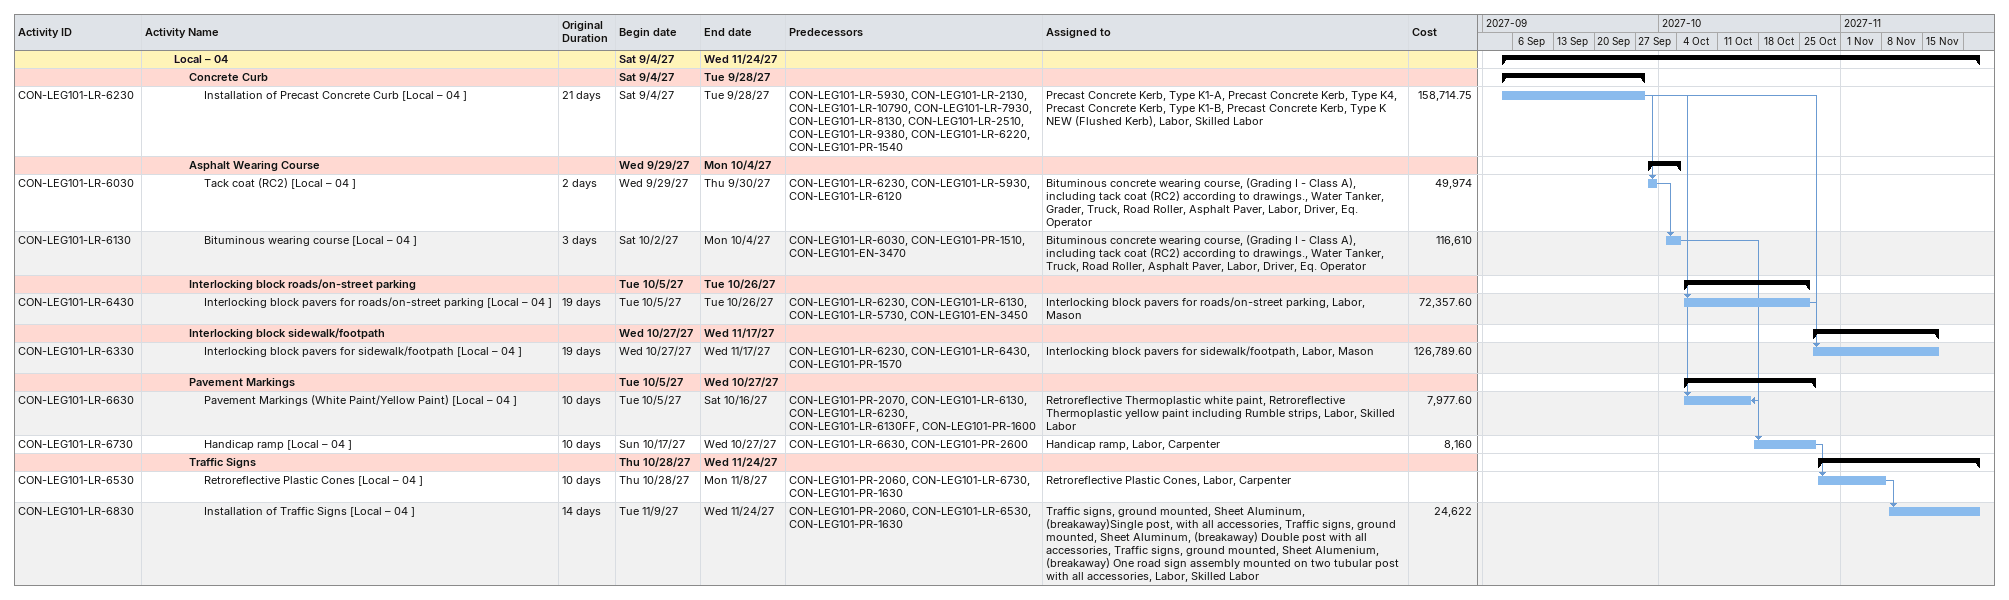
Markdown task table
| ID | Level | Task | Original duration | Start | Finish | Predecessors | Resources | Cost |
|---|---|---|---|---|---|---|---|---|
|  | 3 | **Local – 04** |  | 2027-09-04 | 2027-11-24 |  |  |  |
|  | 4 | **Concrete Curb** |  | 2027-09-04 | 2027-09-28 |  |  |  |
| CON-LEG101-LR-6230 | 5 | Installation of Precast Concrete Curb [Local – 04 ] | 21d | 2027-09-04 | 2027-09-28 | CON-LEG101-LR-5930, CON-LEG101-LR-2130, CON-LEG101-LR-10790, CON-LEG101-LR-7930, CON-LEG101-LR-8130, CON-LEG101-LR-2510, CON-LEG101-LR-9380, CON-LEG101-LR-6220, CON-LEG101-PR-1540 | Precast Concrete Kerb, Type K1-A, Precast Concrete Kerb, Type K4, Precast Concrete Kerb, Type K1-B, Precast Concrete Kerb, Type K NEW (Flushed Kerb), Labor, Skilled Labor | 158714.75 |
|  | 4 | **Asphalt Wearing Course** |  | 2027-09-29 | 2027-10-04 |  |  |  |
| CON-LEG101-LR-6030 | 5 | Tack coat (RC2) [Local – 04 ] | 2d | 2027-09-29 | 2027-09-30 | CON-LEG101-LR-6230, CON-LEG101-LR-5930, CON-LEG101-LR-6120 | Bituminous concrete wearing course, (Grading I - Class A), including tack coat (RC2) according to drawings., Water Tanker, Grader, Truck, Road Roller, Asphalt Paver, Labor, Driver, Eq. Operator | 49974 |
| CON-LEG101-LR-6130 | 5 | Bituminous wearing course [Local – 04 ] | 3d | 2027-10-02 | 2027-10-04 | CON-LEG101-LR-6030, CON-LEG101-PR-1510, CON-LEG101-EN-3470 | Bituminous concrete wearing course, (Grading I - Class A), including tack coat (RC2) according to drawings., Water Tanker, Truck, Road Roller, Asphalt Paver, Labor, Driver, Eq. Operator | 116610 |
|  | 4 | **Interlocking block roads/on-street parking** |  | 2027-10-05 | 2027-10-26 |  |  |  |
| CON-LEG101-LR-6430 | 5 | Interlocking block pavers for roads/on-street parking [Local – 04 ] | 19d | 2027-10-05 | 2027-10-26 | CON-LEG101-LR-6230, CON-LEG101-LR-6130, CON-LEG101-LR-5730, CON-LEG101-EN-3450 | Interlocking block pavers for roads/on-street parking, Labor, Mason | 72357.60 |
|  | 4 | **Interlocking block sidewalk/footpath** |  | 2027-10-27 | 2027-11-17 |  |  |  |
| CON-LEG101-LR-6330 | 5 | Interlocking block pavers for sidewalk/footpath [Local – 04 ] | 19d | 2027-10-27 | 2027-11-17 | CON-LEG101-LR-6230, CON-LEG101-LR-6430, CON-LEG101-PR-1570 | Interlocking block pavers for sidewalk/footpath, Labor, Mason | 126789.60 |
|  | 4 | **Pavement Markings** |  | 2027-10-05 | 2027-10-27 |  |  |  |
| CON-LEG101-LR-6630 | 5 | Pavement Markings (White Paint/Yellow Paint) [Local – 04 ] | 10d | 2027-10-05 | 2027-10-16 | CON-LEG101-PR-2070, CON-LEG101-LR-6130, CON-LEG101-LR-6230, CON-LEG101-LR-6130FF, CON-LEG101-PR-1600 | Retroreflective Thermoplastic white paint, Retroreflective Thermoplastic yellow paint including Rumble strips, Labor, Skilled Labor | 7977.60 |
| CON-LEG101-LR-6730 | 5 | Handicap ramp [Local – 04 ] | 10d | 2027-10-17 | 2027-10-27 | CON-LEG101-LR-6630, CON-LEG101-PR-2600 | Handicap ramp, Labor, Carpenter | 8160 |
|  | 4 | **Traffic Signs** |  | 2027-10-28 | 2027-11-24 |  |  |  |
| CON-LEG101-LR-6530 | 5 | Retroreflective Plastic Cones [Local – 04 ] | 10d | 2027-10-28 | 2027-11-08 | CON-LEG101-PR-2060, CON-LEG101-LR-6730, CON-LEG101-PR-1630 | Retroreflective Plastic Cones, Labor, Carpenter |  |
| CON-LEG101-LR-6830 | 5 | Installation of Traffic Signs [Local – 04 ] | 14d | 2027-11-09 | 2027-11-24 | CON-LEG101-PR-2060, CON-LEG101-LR-6530, CON-LEG101-PR-1630 | Traffic signs, ground mounted, Sheet Aluminum, (breakaway)Single post, with all accessories, Traffic signs, ground mounted, Sheet Aluminum, (breakaway) Double post with all accessories, Traffic signs, ground mounted, Sheet Alumenium, (breakaway) One road sign assembly mounted on two tubular post with all accessories, Labor, Skilled Labor | 24622 |
